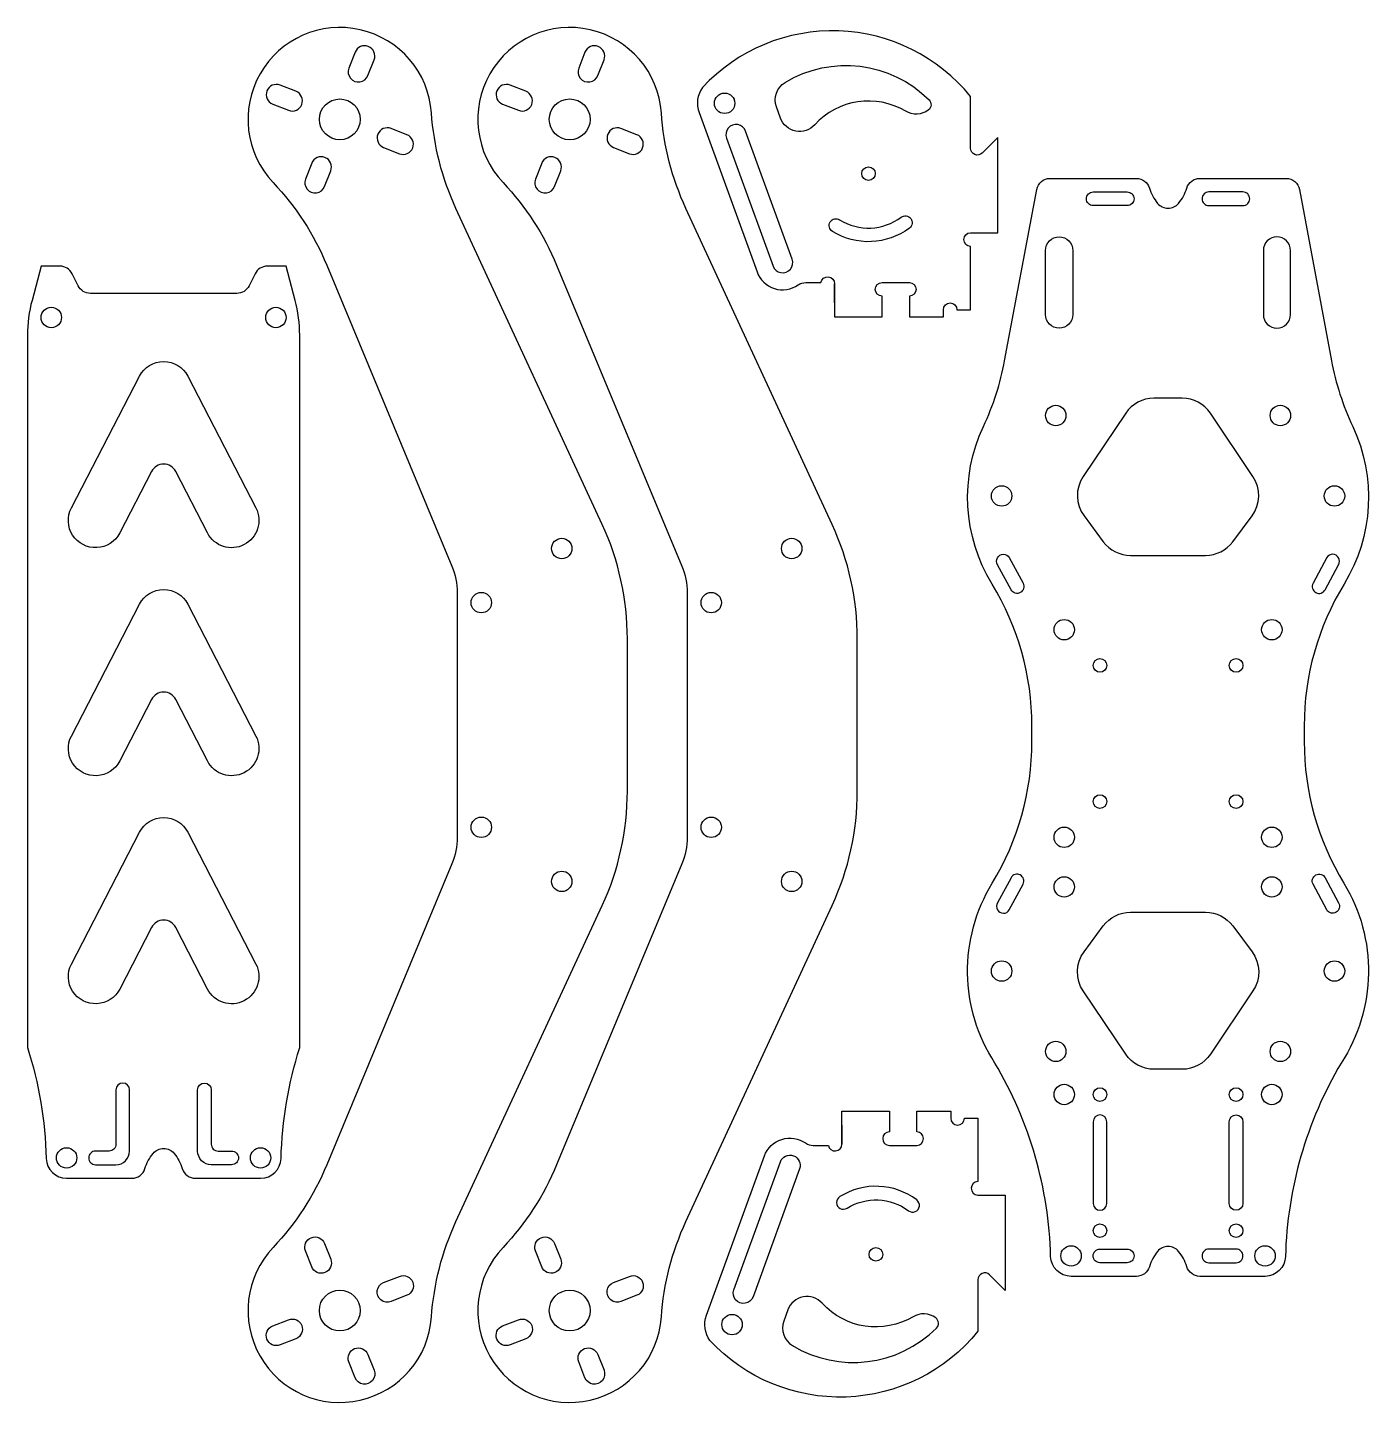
# Model space of a CAD drawing. Header units: millimetres. Extents: x 32 to 229, y 20 to 222.
import ezdxf

# ---------------------------------------------------------------- set-up
doc = ezdxf.new("R2010")
doc.units = ezdxf.units.MM

msp = doc.modelspace()

# ---------------------------------------------------------------- linework, layer by layer
for p, q in [((135.66, 211.16), (135.58, 211.38)), ((150.31, 181.54), (150.31, 184.36)), ((151.39, 60.77), (151.39, 57.95)), ((136.75, 31.16), (136.67, 30.93))]:
    msp.add_line(p, q)
for points in [[(116.18, 93.01, 0.108765), (119.88, 109.81), (119.88, 121.01), (119.88, 132.2, 0.108765), (116.18, 149), (94.7, 195.43, -0.091182), (91.1, 209.45, 1.420718), (67.83, 199.23, -0.091182), (75.71, 187.09), (94.11, 142.85, -0.098879), (94.88, 139.01), (94.88, 121.01), (94.88, 103, -0.098879), (94.11, 99.16), (75.71, 54.92, -0.091182), (67.83, 42.79, 1.420718), (91.1, 32.57, -0.091182), (94.7, 46.58)], [(149.96, 93.01, 0.108765), (153.66, 109.81), (153.66, 121.01), (153.66, 132.2, 0.108765), (149.96, 149), (128.48, 195.43, -0.091182), (124.88, 209.45, 1.420718), (101.61, 199.23, -0.091182), (109.49, 187.09), (127.9, 142.85, -0.098879), (128.66, 139.01), (128.66, 121.01), (128.66, 103, -0.098879), (127.9, 99.16), (109.49, 54.92, -0.091182), (101.61, 42.79, 1.420718), (124.88, 32.57, -0.091182), (128.48, 46.58)], [(170.31, 191.85), (174.31, 191.85), (174.31, 201.85), (174.31, 205.85), (172.01, 203.55, -0.668179), (170.31, 204.26), (170.31, 211.85, 0.455893), (130.93, 213.21, 0.248955), (130.41, 209.5), (138.93, 186.1, 0.492281), (144.97, 184.18, -0.153203), (146.11, 184.54), (148.32, 184.54, -0.915081), (150.31, 184.36), (150.31, 179.5), (157.31, 179.5), (157.31, 182.54, -1), (157.31, 184.54), (161.31, 184.54, -1), (161.31, 182.54), (161.31, 179.5), (166.31, 179.5), (166.31, 180.54, -1), (168.31, 180.54), (170.31, 180.54), (170.31, 189.85, -1)], [(81.76, 214.95), (82.67, 217.27, 1), (79.87, 218.37), (78.96, 216.04, 1)], [(115.54, 214.95), (116.45, 217.27, 1), (113.65, 218.37), (112.74, 216.04, 1)], [(164.09, 209.87, -0.302295), (160.77, 209.7, 0.356614), (147.41, 207.72, -0.564069), (142.38, 208.71), (141.78, 210.35, -0.358523), (143.05, 213.94, -0.344421), (164.2, 211.38, -0.458944)], [(67.77, 210.75), (70.1, 209.84, 1), (71.19, 212.63), (68.86, 213.54, 1)], [(101.55, 210.75), (103.88, 209.84, 1), (104.97, 212.63), (102.64, 213.54, 1)], [(84.07, 204.38), (86.4, 203.47, 1), (87.49, 206.26), (85.16, 207.17, 1)], [(117.85, 204.38), (120.18, 203.47, 1), (121.27, 206.26), (118.94, 207.17, 1)], [(141.28, 186.95, 1), (144.09, 187.98), (137.25, 206.77, 1), (134.44, 205.75)], [(75.39, 198.65), (76.3, 200.97, 1), (73.5, 202.07), (72.59, 199.74, 1)], [(109.17, 198.65), (110.08, 200.97, 1), (107.29, 202.07), (106.38, 199.74, 1)], [(200.86, 42.21, 0.467594), (197.79, 42.21, 0.101348), (196.58, 39.96, -0.331054), (194.66, 38.54), (185.07, 38.54, -0.406629), (182.07, 41.46, 0.128068), (173.88, 69.87, -0.288221), (173.49, 96.31, 0.137517), (179.32, 117.1), (179.32, 119.4, 0.137952), (173.46, 140.25, -0.252093), (172.2, 163.4, 0.063732), (175.31, 173.06), (180.02, 198.21, -0.36105), (181.98, 199.84), (194.66, 199.84, -0.331054), (196.58, 198.42, 0.101348), (197.79, 196.17, 0.467594), (200.86, 196.17, 0.101348), (202.07, 198.42, -0.331054), (203.98, 199.84), (216.66, 199.84, -0.36105), (218.63, 198.21), (223.33, 173.06, 0.063732), (226.45, 163.4, -0.252093), (225.19, 140.25, 0.137952), (219.32, 119.4), (219.32, 117.1, 0.137517), (225.15, 96.31, -0.288221), (224.76, 69.87, 0.128068), (216.57, 41.46, -0.406629), (213.58, 38.54), (203.98, 38.54, -0.331054), (202.07, 39.96, 0.101348)], [(188.32, 195.84, -0.414214), (187.32, 196.84), (187.32, 196.84, -0.414214), (188.32, 197.84), (193.32, 197.84, -0.414214), (194.32, 196.84, -0.414214), (193.32, 195.84)], [(210.32, 195.84, 0.414214), (211.32, 196.84), (211.32, 196.84, 0.414214), (210.32, 197.84), (205.32, 197.84, 0.414214), (204.32, 196.84, 0.414214), (205.32, 195.84)], [(150, 192.06, -1), (151.06, 193.76, 0.310016), (160.11, 194.14, -1), (161.31, 192.54, -0.310016)], [(181.32, 189.26, -0.414214), (183.32, 191.26, -0.414214), (185.32, 189.26), (185.32, 179.84, -0.414214), (183.32, 177.84), (183.32, 177.84, -0.414214), (181.32, 179.84)], [(217.32, 189.26, 0.414214), (215.32, 191.26, 0.414214), (213.32, 189.26), (213.32, 179.84, 0.414214), (215.32, 177.84), (215.32, 177.84, 0.414214), (217.32, 179.84)], [(66.98, 186.94, 0.284079), (65.19, 185.83), (64.3, 184.05, -0.284079), (62.51, 182.94), (40.98, 182.94, -0.284079), (39.19, 184.05), (38.3, 185.83, 0.284079), (36.51, 186.94), (33.74, 186.94), (32.41, 181.92, 0.064909), (31.74, 176.79), (31.74, 72.14, -0.070718), (34.49, 55.86, 0.406629), (37.49, 52.94), (47.08, 52.94, 0.331054), (49, 54.36, -0.101348), (50.21, 56.61, -0.467594), (53.28, 56.61, -0.101348), (54.49, 54.36, 0.331054), (56.4, 52.94), (66, 52.94, 0.406629), (69, 55.86, -0.070718), (71.74, 72.14), (71.74, 176.79, 0.064909), (71.07, 181.92), (69.74, 186.94)], [(53.52, 156.79, 0.608954), (49.97, 156.79), (45.3, 147.75, -1), (38.19, 151.42), (48.19, 170.78, -0.608954), (55.3, 170.78), (65.3, 151.42, -1), (58.19, 147.75)], [(197.25, 167.54, 0.249636), (193.1, 165.33), (186.85, 156.04, 0.318201), (186.99, 150.26), (189.81, 146.47, 0.236984), (193.82, 144.46), (199.32, 144.46), (204.82, 144.46, 0.236984), (208.83, 146.47), (211.66, 150.26, 0.318201), (211.79, 156.04), (205.54, 165.33, 0.249636), (201.4, 167.54), (199.32, 167.54)], [(174.28, 143.09, -1), (176, 144.13), (178.01, 140.35, -1), (176.25, 139.4)], [(224.36, 143.09, 1), (222.65, 144.13), (220.63, 140.35, 1), (222.39, 139.4)], [(53.52, 123.29, 0.608954), (49.97, 123.29), (45.3, 114.25, -1), (38.19, 117.92), (48.19, 137.28, -0.608954), (55.3, 137.28), (65.3, 117.92, -1), (58.19, 114.25)], [(53.52, 89.79, 0.608954), (49.97, 89.79), (45.3, 80.75, -1), (38.19, 84.42), (48.19, 103.78, -0.608954), (55.3, 103.78), (65.3, 84.42, -1), (58.19, 80.75)], [(174.28, 93.4, 1), (176, 92.37), (178.01, 96.15, 1), (176.25, 97.1)], [(224.36, 93.4, -1), (222.65, 92.37), (220.63, 96.15, -1), (222.39, 97.1)], [(197.25, 68.96, -0.249636), (193.1, 71.17), (186.85, 80.46, -0.318201), (186.99, 86.23), (189.81, 90.03, -0.236984), (193.82, 92.04), (199.32, 92.04), (204.82, 92.04, -0.236984), (208.83, 90.03), (211.66, 86.23, -0.318201), (211.79, 80.46), (205.54, 71.17, -0.249636), (201.4, 68.96), (199.32, 68.96)], [(41.74, 56.94, 0.414214), (40.74, 55.94), (40.74, 55.94, 0.414214), (41.74, 54.94), (44.74, 54.94, 0.414214), (46.74, 56.94), (46.74, 65.94, 1), (44.74, 65.94), (44.74, 57.94, -0.414214), (43.74, 56.94)], [(61.74, 56.94, -0.414214), (62.74, 55.94), (62.74, 55.94, -0.414214), (61.74, 54.94), (58.74, 54.94, -0.414214), (56.74, 56.94), (56.74, 65.94, -1), (58.74, 65.94), (58.74, 57.94, 0.414214), (59.74, 56.94)], [(171.39, 50.47), (175.39, 50.47), (175.39, 40.47), (175.39, 36.47), (173.1, 38.76, 0.668179), (171.39, 38.05), (171.39, 30.47, -0.455893), (132.02, 29.1, -0.248955), (131.5, 32.82), (140.01, 56.22, -0.492281), (146.06, 58.13, 0.153203), (147.2, 57.77), (149.41, 57.77, 0.915081), (151.39, 57.95), (151.39, 62.81), (158.39, 62.81), (158.39, 59.77, 1), (158.39, 57.77), (162.39, 57.77, 1), (162.39, 59.77), (162.39, 62.81), (167.39, 62.81), (167.39, 61.77, 1), (169.39, 61.77), (171.39, 61.77), (171.39, 52.47, 1)], [(188.32, 49.25, 1), (190.32, 49.25), (190.32, 61.25, 1), (188.32, 61.25)], [(210.32, 49.25, -1), (208.32, 49.25), (208.32, 61.25, -1), (210.32, 61.25)], [(142.36, 55.36, -1), (145.18, 54.33), (138.34, 35.54, -1), (135.52, 36.57)], [(151.09, 50.25, 1), (152.15, 48.55, -0.310016), (161.19, 48.17, 1), (162.39, 49.77, 0.310016)], [(75.39, 43.37), (76.3, 41.04, -1), (73.5, 39.95), (72.59, 42.27, -1)], [(109.17, 43.37), (110.08, 41.04, -1), (107.29, 39.95), (106.38, 42.27, -1)], [(193.32, 40.54), (189.32, 40.54, -0.414214), (188.32, 41.54, -0.414214), (189.32, 42.54), (193.32, 42.54, -0.414214), (194.32, 41.54, -0.414214)], [(205.32, 40.54), (209.32, 40.54, 0.414214), (210.32, 41.54, 0.414214), (209.32, 42.54), (205.32, 42.54, 0.414214), (204.32, 41.54, 0.414214)], [(84.07, 37.63), (86.4, 38.54, -1), (87.49, 35.75), (85.16, 34.84, -1)], [(117.85, 37.63), (120.18, 38.54, -1), (121.27, 35.75), (118.94, 34.84, -1)], [(165.18, 32.44, 0.302295), (161.86, 32.61, -0.356614), (148.5, 34.59, 0.564069), (143.46, 33.6), (142.87, 31.97, 0.358523), (144.14, 28.37, 0.344421), (165.29, 30.93, 0.458944)], [(67.77, 31.26), (70.1, 32.17, -1), (71.19, 29.38), (68.86, 28.47, -1)], [(101.55, 31.26), (103.88, 32.17, -1), (104.97, 29.38), (102.64, 28.47, -1)], [(81.76, 27.07), (82.67, 24.74, -1), (79.87, 23.65), (78.96, 25.97, -1)], [(115.54, 27.07), (116.45, 24.74, -1), (113.65, 23.65), (112.74, 25.97, -1)]]:
    msp.add_lwpolyline(points, format="xyb", close=True)
for centre, radius in [((134.17, 210.87), 1.5), ((77.63, 208.51), 3), ((111.41, 208.51), 3), ((155.31, 200.54), 1), ((35.24, 179.4), 1.5), ((68.24, 179.4), 1.5), ((182.82, 165), 1.5), ((215.82, 165), 1.5), ((174.87, 153.18), 1.5), ((223.77, 153.18), 1.5), ((110.24, 145.46), 1.5), ((144.02, 145.46), 1.5), ((98.42, 137.51), 1.5), ((132.2, 137.51), 1.5), ((184.07, 133.54), 1.5), ((214.57, 133.54), 1.5), ((189.32, 128.29), 1), ((209.32, 128.29), 1), ((189.32, 108.29), 1), ((209.32, 108.29), 1), ((98.42, 104.51), 1.5), ((132.2, 104.51), 1.5), ((184.07, 103.04), 1.5), ((214.57, 103.04), 1.5), ((110.24, 96.56), 1.5), ((144.02, 96.56), 1.5), ((184.07, 95.75), 1.5), ((214.57, 95.75), 1.5), ((174.87, 83.39), 1.5), ((223.77, 83.39), 1.5), ((182.82, 71.58), 1.5), ((215.82, 71.58), 1.5), ((184.07, 65.25), 1.5), ((214.57, 65.25), 1.5), ((189.32, 65.25), 1), ((209.32, 65.25), 1), ((37.49, 55.94), 1.5), ((65.99, 55.94), 1.5), ((189.32, 45.25), 1), ((209.32, 45.25), 1), ((156.39, 41.77), 1), ((185.07, 41.54), 1.5), ((213.57, 41.54), 1.5), ((77.63, 33.51), 3), ((111.41, 33.51), 3), ((135.26, 31.45), 1.5)]:
    msp.add_circle(centre, radius)

doc.saveas('drawing.dxf')
